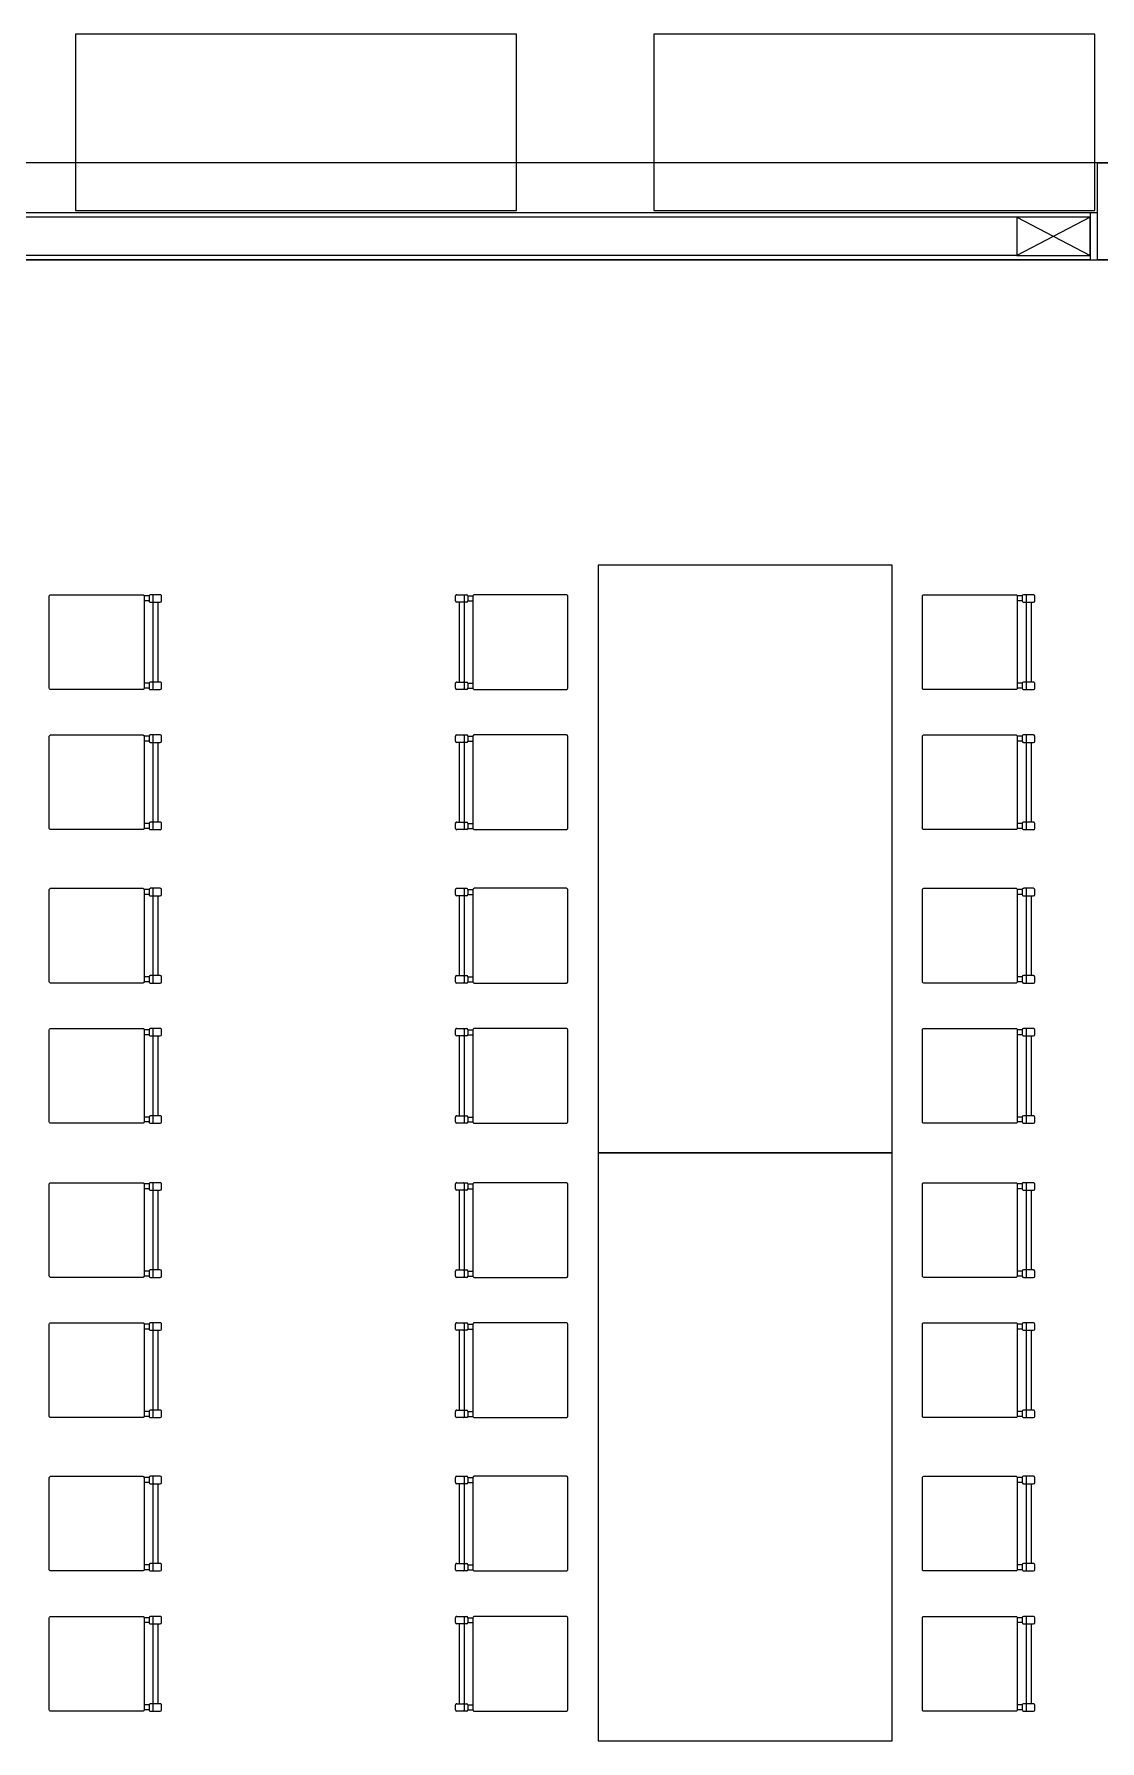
# Model space of a CAD drawing. Header units: metres. Extents: x 349075 to 349285, y 9281902 to 9282050.
# Drawn here: x 349138.51 to 349142.14, y 9281976.04 to 9281981.84 of the extents above; entities that cross this region are included whole.
import ezdxf

# ---------------------------------------------------------------- set-up
doc = ezdxf.new("R2010")
doc.units = ezdxf.units.M
doc.header["$LTSCALE"] = 0.25
doc.layers.add('ARQ-FONDO', color=253, linetype='CONTINUOUS', lineweight=9)

# ---------------------------------------------------------------- blocks, each defined once
blk = doc.blocks.new('feffef')
at = {"layer": 'ARQ-FONDO'}
for p, q in [((-2.9692, 10.612), (-2.9862, 10.612)), ((-2.9692, 10.595), (-2.9862, 10.595)), ((-2.9692, 10.612), (-2.9692, 10.595)), ((-2.931, 10.6162), (-2.965, 10.6162)), ((-2.965, 10.5908), (-2.9603, 10.5908)), ((-2.96, 10.5908), (-2.931, 10.5908)), ((-2.9565, 10.6132), (-2.9565, 10.5937)), ((-2.9565, 10.5908), (-2.9565, 10.3194)), ((-2.9395, 10.5908), (-2.9395, 10.3194)), ((-2.9268, 10.595), (-2.9268, 10.612)), ((-1.9268, 10.595), (-1.9268, 10.612)), ((-1.9226, 10.6162), (-1.8886, 10.6162)), ((-1.8936, 10.5908), (-1.9226, 10.5908)), ((-1.9141, 10.5908), (-1.9141, 10.3194)), ((-1.8971, 10.6132), (-1.8971, 10.5937)), ((-1.8971, 10.5908), (-1.8971, 10.3194)), ((-1.8886, 10.5908), (-1.8933, 10.5908)), ((-1.8844, 10.612), (-1.8674, 10.612)), ((-1.8844, 10.612), (-1.8844, 10.595)), ((-1.8844, 10.595), (-1.8674, 10.595)), ((0.0011, 10.612), (-0.0158, 10.612)), ((0.0011, 10.595), (-0.0158, 10.595)), ((0.0011, 10.612), (0.0011, 10.595)), ((0.0393, 10.6162), (0.0054, 10.6162)), ((0.0054, 10.5908), (0.0101, 10.5908)), ((0.0104, 10.5908), (0.0393, 10.5908)), ((0.0139, 10.6132), (0.0139, 10.5937)), ((0.0139, 10.5908), (0.0139, 10.3194)), ((0.0308, 10.5908), (0.0308, 10.3194)), ((0.0435, 10.595), (0.0435, 10.612)), ((-2.9692, 10.3151), (-2.9862, 10.3151)), ((-2.9692, 10.2981), (-2.9862, 10.2981)), ((-2.9692, 10.3151), (-2.9692, 10.2981)), ((-2.931, 10.3194), (-2.965, 10.3194)), ((-2.965, 10.2939), (-2.931, 10.2939)), ((-2.9565, 10.3164), (-2.9565, 10.2969)), ((-2.9268, 10.2981), (-2.9268, 10.3151)), ((-1.9268, 10.2981), (-1.9268, 10.3151)), ((-1.9226, 10.3194), (-1.8886, 10.3194)), ((-1.8886, 10.2939), (-1.9226, 10.2939)), ((-1.8971, 10.3164), (-1.8971, 10.2969)), ((-1.8844, 10.3151), (-1.8674, 10.3151)), ((-1.8844, 10.3151), (-1.8844, 10.2981)), ((-1.8844, 10.2981), (-1.8674, 10.2981)), ((0.0011, 10.3151), (-0.0158, 10.3151)), ((0.0011, 10.2981), (-0.0158, 10.2981)), ((0.0011, 10.3151), (0.0011, 10.2981)), ((0.0393, 10.3194), (0.0054, 10.3194)), ((0.0054, 10.2939), (0.0393, 10.2939)), ((0.0139, 10.3164), (0.0139, 10.2969)), ((0.0435, 10.2981), (0.0435, 10.3151)), ((-2.9692, 10.1351), (-2.9862, 10.1351)), ((-2.9692, 10.1182), (-2.9862, 10.1182)), ((-2.9692, 10.1351), (-2.9692, 10.1182)), ((-2.931, 10.1394), (-2.965, 10.1394)), ((-2.965, 10.1139), (-2.9603, 10.1139)), ((-2.96, 10.1139), (-2.931, 10.1139)), ((-2.9565, 10.1364), (-2.9565, 10.1169)), ((-2.9565, 10.1139), (-2.9565, 9.8425)), ((-2.9395, 10.1139), (-2.9395, 9.8425)), ((-2.9268, 10.1182), (-2.9268, 10.1351)), ((-1.9268, 10.1182), (-1.9268, 10.1351)), ((-1.9226, 10.1394), (-1.8886, 10.1394)), ((-1.8936, 10.1139), (-1.9226, 10.1139)), ((-1.9141, 10.1139), (-1.9141, 9.8425)), ((-1.8971, 10.1364), (-1.8971, 10.1169)), ((-1.8971, 10.1139), (-1.8971, 9.8425)), ((-1.8886, 10.1139), (-1.8933, 10.1139)), ((-1.8844, 10.1351), (-1.8674, 10.1351)), ((-1.8844, 10.1351), (-1.8844, 10.1182)), ((-1.8844, 10.1182), (-1.8674, 10.1182)), ((0.0011, 10.1351), (-0.0158, 10.1351)), ((0.0011, 10.1182), (-0.0158, 10.1182)), ((0.0011, 10.1351), (0.0011, 10.1182)), ((0.0393, 10.1394), (0.0054, 10.1394)), ((0.0054, 10.1139), (0.0101, 10.1139)), ((0.0104, 10.1139), (0.0393, 10.1139)), ((0.0139, 10.1364), (0.0139, 10.1169)), ((0.0139, 10.1139), (0.0139, 9.8425)), ((0.0308, 10.1139), (0.0308, 9.8425)), ((0.0435, 10.1182), (0.0435, 10.1351)), ((-2.9692, 9.8383), (-2.9862, 9.8383)), ((-2.9692, 9.8213), (-2.9862, 9.8213)), ((-2.9692, 9.8383), (-2.9692, 9.8213)), ((-2.931, 9.8425), (-2.965, 9.8425)), ((-2.965, 9.8171), (-2.931, 9.8171)), ((-2.9565, 9.8395), (-2.9565, 9.82)), ((-2.9268, 9.8213), (-2.9268, 9.8383)), ((-1.9268, 9.8213), (-1.9268, 9.8383)), ((-1.9226, 9.8425), (-1.8886, 9.8425)), ((-1.8886, 9.8171), (-1.9226, 9.8171)), ((-1.8971, 9.8395), (-1.8971, 9.82)), ((-1.8844, 9.8383), (-1.8674, 9.8383)), ((-1.8844, 9.8383), (-1.8844, 9.8213)), ((-1.8844, 9.8213), (-1.8674, 9.8213)), ((0.0011, 9.8383), (-0.0158, 9.8383)), ((0.0011, 9.8213), (-0.0158, 9.8213)), ((0.0011, 9.8383), (0.0011, 9.8213)), ((0.0393, 9.8425), (0.0054, 9.8425)), ((0.0054, 9.8171), (0.0393, 9.8171)), ((0.0139, 9.8395), (0.0139, 9.82)), ((0.0435, 9.8213), (0.0435, 9.8383)), ((-2.9692, 9.6132), (-2.9862, 9.6132)), ((-2.9692, 9.5963), (-2.9862, 9.5963)), ((-2.9692, 9.6132), (-2.9692, 9.5963)), ((-2.931, 9.6175), (-2.965, 9.6175)), ((-2.965, 9.592), (-2.9603, 9.592)), ((-2.96, 9.592), (-2.931, 9.592)), ((-2.9565, 9.6145), (-2.9565, 9.595)), ((-2.9565, 9.592), (-2.9565, 9.3206)), ((-2.9395, 9.592), (-2.9395, 9.3206)), ((-2.9268, 9.5963), (-2.9268, 9.6132)), ((-1.9268, 9.5963), (-1.9268, 9.6132)), ((-1.9226, 9.6175), (-1.8886, 9.6175)), ((-1.8936, 9.592), (-1.9226, 9.592)), ((-1.9141, 9.592), (-1.9141, 9.3206)), ((-1.8971, 9.6145), (-1.8971, 9.595)), ((-1.8971, 9.592), (-1.8971, 9.3206)), ((-1.8886, 9.592), (-1.8933, 9.592)), ((-1.8844, 9.6132), (-1.8674, 9.6132)), ((-1.8844, 9.6132), (-1.8844, 9.5963)), ((-1.8844, 9.5963), (-1.8674, 9.5963)), ((0.0011, 9.6132), (-0.0158, 9.6132)), ((0.0011, 9.5963), (-0.0158, 9.5963)), ((0.0011, 9.6132), (0.0011, 9.5963)), ((0.0393, 9.6175), (0.0054, 9.6175)), ((0.0054, 9.592), (0.0101, 9.592)), ((0.0104, 9.592), (0.0393, 9.592)), ((0.0139, 9.6145), (0.0139, 9.595)), ((0.0139, 9.592), (0.0139, 9.3206)), ((0.0308, 9.592), (0.0308, 9.3206)), ((0.0435, 9.5963), (0.0435, 9.6132)), ((-2.9692, 9.3164), (-2.9862, 9.3164)), ((-2.9692, 9.2994), (-2.9862, 9.2994)), ((-2.9692, 9.3164), (-2.9692, 9.2994)), ((-2.931, 9.3206), (-2.965, 9.3206)), ((-2.965, 9.2952), (-2.931, 9.2952)), ((-2.9565, 9.3177), (-2.9565, 9.2982)), ((-2.9268, 9.2994), (-2.9268, 9.3164)), ((-1.9268, 9.2994), (-1.9268, 9.3164)), ((-1.9226, 9.3206), (-1.8886, 9.3206)), ((-1.8886, 9.2952), (-1.9226, 9.2952)), ((-1.8971, 9.3177), (-1.8971, 9.2982)), ((-1.8844, 9.3164), (-1.8674, 9.3164)), ((-1.8844, 9.3164), (-1.8844, 9.2994)), ((-1.8844, 9.2994), (-1.8674, 9.2994)), ((0.0011, 9.3164), (-0.0158, 9.3164)), ((0.0011, 9.2994), (-0.0158, 9.2994)), ((0.0011, 9.3164), (0.0011, 9.2994)), ((0.0393, 9.3206), (0.0054, 9.3206)), ((0.0054, 9.2952), (0.0393, 9.2952)), ((0.0139, 9.3177), (0.0139, 9.2982)), ((0.0435, 9.2994), (0.0435, 9.3164)), ((-2.9692, 9.1364), (-2.9862, 9.1364)), ((-2.9692, 9.1194), (-2.9862, 9.1194)), ((-2.9692, 9.1364), (-2.9692, 9.1194)), ((-2.931, 9.1406), (-2.965, 9.1406)), ((-2.9565, 9.1377), (-2.9565, 9.1182)), ((-2.9268, 9.1194), (-2.9268, 9.1364)), ((-1.9268, 9.1194), (-1.9268, 9.1364)), ((-1.9226, 9.1406), (-1.8886, 9.1406)), ((-1.8971, 9.1377), (-1.8971, 9.1182)), ((-1.8844, 9.1364), (-1.8674, 9.1364)), ((-1.8844, 9.1364), (-1.8844, 9.1194)), ((-1.8844, 9.1194), (-1.8674, 9.1194)), ((0.0011, 9.1364), (-0.0158, 9.1364)), ((0.0011, 9.1194), (-0.0158, 9.1194)), ((0.0011, 9.1364), (0.0011, 9.1194)), ((0.0393, 9.1406), (0.0054, 9.1406)), ((0.0139, 9.1377), (0.0139, 9.1182)), ((0.0435, 9.1194), (0.0435, 9.1364)), ((-2.965, 9.1152), (-2.9603, 9.1152)), ((-2.96, 9.1152), (-2.931, 9.1152)), ((-2.9565, 9.1152), (-2.9565, 8.8438)), ((-2.9395, 9.1152), (-2.9395, 8.8438)), ((-1.8936, 9.1152), (-1.9226, 9.1152)), ((-1.9141, 9.1152), (-1.9141, 8.8438)), ((-1.8971, 9.1152), (-1.8971, 8.8438)), ((-1.8886, 9.1152), (-1.8933, 9.1152)), ((0.0054, 9.1152), (0.0101, 9.1152)), ((0.0104, 9.1152), (0.0393, 9.1152)), ((0.0139, 9.1152), (0.0139, 8.8438)), ((0.0308, 9.1152), (0.0308, 8.8438)), ((-2.9692, 8.8396), (-2.9862, 8.8396)), ((-2.9692, 8.8396), (-2.9692, 8.8226)), ((-2.931, 8.8438), (-2.965, 8.8438)), ((-2.9565, 8.8408), (-2.9565, 8.8213)), ((-2.9268, 8.8226), (-2.9268, 8.8396)), ((-1.9268, 8.8226), (-1.9268, 8.8396)), ((-1.9226, 8.8438), (-1.8886, 8.8438)), ((-1.8971, 8.8408), (-1.8971, 8.8213)), ((-1.8844, 8.8396), (-1.8674, 8.8396)), ((-1.8844, 8.8396), (-1.8844, 8.8226)), ((0.0011, 8.8396), (-0.0158, 8.8396)), ((0.0011, 8.8396), (0.0011, 8.8226)), ((0.0393, 8.8438), (0.0054, 8.8438)), ((0.0139, 8.8408), (0.0139, 8.8213)), ((0.0435, 8.8226), (0.0435, 8.8396)), ((-2.9692, 8.8226), (-2.9862, 8.8226)), ((-2.965, 8.8183), (-2.931, 8.8183)), ((-1.8886, 8.8183), (-1.9226, 8.8183)), ((-1.8844, 8.8226), (-1.8674, 8.8226)), ((0.0011, 8.8226), (-0.0158, 8.8226)), ((0.0054, 8.8183), (0.0393, 8.8183)), ((-2.9692, 8.612), (-2.9862, 8.612)), ((-2.9692, 8.595), (-2.9862, 8.595)), ((-2.9692, 8.612), (-2.9692, 8.595)), ((-2.931, 8.6162), (-2.965, 8.6162)), ((-2.9565, 8.6132), (-2.9565, 8.5937)), ((-2.9268, 8.595), (-2.9268, 8.612)), ((-1.9268, 8.595), (-1.9268, 8.612)), ((-1.9226, 8.6162), (-1.8886, 8.6162)), ((-1.8971, 8.6132), (-1.8971, 8.5937)), ((-1.8844, 8.612), (-1.8674, 8.612)), ((-1.8844, 8.612), (-1.8844, 8.595)), ((-1.8844, 8.595), (-1.8674, 8.595)), ((0.0011, 8.612), (-0.0158, 8.612)), ((0.0011, 8.595), (-0.0158, 8.595)), ((0.0011, 8.612), (0.0011, 8.595)), ((0.0393, 8.6162), (0.0054, 8.6162)), ((0.0139, 8.6132), (0.0139, 8.5937)), ((0.0435, 8.595), (0.0435, 8.612)), ((-2.965, 8.5908), (-2.9603, 8.5908)), ((-2.96, 8.5908), (-2.931, 8.5908)), ((-2.9565, 8.5908), (-2.9565, 8.3194)), ((-2.9395, 8.5908), (-2.9395, 8.3194)), ((-1.8936, 8.5908), (-1.9226, 8.5908)), ((-1.9141, 8.5908), (-1.9141, 8.3194)), ((-1.8971, 8.5908), (-1.8971, 8.3194)), ((-1.8886, 8.5908), (-1.8933, 8.5908)), ((0.0054, 8.5908), (0.0101, 8.5908)), ((0.0104, 8.5908), (0.0393, 8.5908)), ((0.0139, 8.5908), (0.0139, 8.3194)), ((0.0308, 8.5908), (0.0308, 8.3194)), ((-2.9692, 8.3151), (-2.9862, 8.3151)), ((-2.9692, 8.3151), (-2.9692, 8.2981)), ((-2.931, 8.3194), (-2.965, 8.3194)), ((-2.9565, 8.3164), (-2.9565, 8.2969)), ((-2.9268, 8.2981), (-2.9268, 8.3151)), ((-1.9268, 8.2981), (-1.9268, 8.3151)), ((-1.9226, 8.3194), (-1.8886, 8.3194)), ((-1.8971, 8.3164), (-1.8971, 8.2969)), ((-1.8844, 8.3151), (-1.8674, 8.3151)), ((-1.8844, 8.3151), (-1.8844, 8.2981)), ((0.0011, 8.3151), (-0.0158, 8.3151)), ((0.0011, 8.3151), (0.0011, 8.2981)), ((0.0393, 8.3194), (0.0054, 8.3194)), ((0.0139, 8.3164), (0.0139, 8.2969)), ((0.0435, 8.2981), (0.0435, 8.3151)), ((-2.9692, 8.2981), (-2.9862, 8.2981)), ((-2.965, 8.2939), (-2.931, 8.2939)), ((-1.8886, 8.2939), (-1.9226, 8.2939)), ((-1.8844, 8.2981), (-1.8674, 8.2981)), ((0.0011, 8.2981), (-0.0158, 8.2981)), ((0.0054, 8.2939), (0.0393, 8.2939)), ((-2.9692, 8.1351), (-2.9862, 8.1351)), ((-2.9692, 8.1351), (-2.9692, 8.1182)), ((-2.931, 8.1394), (-2.965, 8.1394)), ((-2.9565, 8.1364), (-2.9565, 8.1169)), ((-2.9268, 8.1182), (-2.9268, 8.1351)), ((-1.9268, 8.1182), (-1.9268, 8.1351)), ((-1.9226, 8.1394), (-1.8886, 8.1394)), ((-1.8971, 8.1364), (-1.8971, 8.1169)), ((-1.8844, 8.1351), (-1.8674, 8.1351)), ((-1.8844, 8.1351), (-1.8844, 8.1182)), ((0.0011, 8.1351), (-0.0158, 8.1351)), ((0.0011, 8.1351), (0.0011, 8.1182)), ((0.0393, 8.1394), (0.0054, 8.1394)), ((0.0139, 8.1364), (0.0139, 8.1169)), ((0.0435, 8.1182), (0.0435, 8.1351)), ((-2.9692, 8.1182), (-2.9862, 8.1182)), ((-2.965, 8.1139), (-2.9603, 8.1139)), ((-2.96, 8.1139), (-2.931, 8.1139)), ((-2.9565, 8.1139), (-2.9565, 7.8425)), ((-2.9395, 8.1139), (-2.9395, 7.8425)), ((-1.8936, 8.1139), (-1.9226, 8.1139)), ((-1.9141, 8.1139), (-1.9141, 7.8425)), ((-1.8971, 8.1139), (-1.8971, 7.8425)), ((-1.8886, 8.1139), (-1.8933, 8.1139)), ((-1.8844, 8.1182), (-1.8674, 8.1182)), ((0.0011, 8.1182), (-0.0158, 8.1182)), ((0.0054, 8.1139), (0.0101, 8.1139)), ((0.0104, 8.1139), (0.0393, 8.1139)), ((0.0139, 8.1139), (0.0139, 7.8425)), ((0.0308, 8.1139), (0.0308, 7.8425)), ((-2.9692, 7.8383), (-2.9862, 7.8383)), ((-2.9692, 7.8383), (-2.9692, 7.8213)), ((-2.931, 7.8425), (-2.965, 7.8425)), ((-2.9565, 7.8395), (-2.9565, 7.82)), ((-2.9268, 7.8213), (-2.9268, 7.8383)), ((-1.9268, 7.8213), (-1.9268, 7.8383)), ((-1.9226, 7.8425), (-1.8886, 7.8425)), ((-1.8971, 7.8395), (-1.8971, 7.82)), ((-1.8844, 7.8383), (-1.8674, 7.8383)), ((-1.8844, 7.8383), (-1.8844, 7.8213)), ((0.0011, 7.8383), (-0.0158, 7.8383)), ((0.0011, 7.8383), (0.0011, 7.8213)), ((0.0393, 7.8425), (0.0054, 7.8425)), ((0.0139, 7.8395), (0.0139, 7.82)), ((0.0435, 7.8213), (0.0435, 7.8383)), ((-2.9692, 7.8213), (-2.9862, 7.8213)), ((-2.965, 7.8171), (-2.931, 7.8171)), ((-1.8886, 7.8171), (-1.9226, 7.8171)), ((-1.8844, 7.8213), (-1.8674, 7.8213)), ((0.0011, 7.8213), (-0.0158, 7.8213)), ((0.0054, 7.8171), (0.0393, 7.8171)), ((-2.9692, 7.6132), (-2.9862, 7.6132)), ((-2.9692, 7.6132), (-2.9692, 7.5963)), ((-2.931, 7.6175), (-2.965, 7.6175)), ((-2.9565, 7.6145), (-2.9565, 7.595)), ((-2.9268, 7.5963), (-2.9268, 7.6132)), ((-1.9268, 7.5963), (-1.9268, 7.6132)), ((-1.9226, 7.6175), (-1.8886, 7.6175)), ((-1.8971, 7.6145), (-1.8971, 7.595)), ((-1.8844, 7.6132), (-1.8674, 7.6132)), ((-1.8844, 7.6132), (-1.8844, 7.5963)), ((0.0011, 7.6132), (-0.0158, 7.6132)), ((0.0011, 7.6132), (0.0011, 7.5963)), ((0.0393, 7.6175), (0.0054, 7.6175)), ((0.0139, 7.6145), (0.0139, 7.595)), ((0.0435, 7.5963), (0.0435, 7.6132)), ((-2.9692, 7.5963), (-2.9862, 7.5963)), ((-2.965, 7.592), (-2.9603, 7.592)), ((-2.96, 7.592), (-2.931, 7.592)), ((-2.9565, 7.592), (-2.9565, 7.3206)), ((-2.9395, 7.592), (-2.9395, 7.3206)), ((-1.8936, 7.592), (-1.9226, 7.592)), ((-1.9141, 7.592), (-1.9141, 7.3206)), ((-1.8971, 7.592), (-1.8971, 7.3206)), ((-1.8886, 7.592), (-1.8933, 7.592)), ((-1.8844, 7.5963), (-1.8674, 7.5963)), ((0.0011, 7.5963), (-0.0158, 7.5963)), ((0.0054, 7.592), (0.0101, 7.592)), ((0.0104, 7.592), (0.0393, 7.592)), ((0.0139, 7.592), (0.0139, 7.3206)), ((0.0308, 7.592), (0.0308, 7.3206)), ((-2.9692, 7.3164), (-2.9862, 7.3164)), ((-2.9692, 7.3164), (-2.9692, 7.2994)), ((-2.931, 7.3206), (-2.965, 7.3206)), ((-2.9565, 7.3177), (-2.9565, 7.2982)), ((-2.9268, 7.2994), (-2.9268, 7.3164)), ((-1.9268, 7.2994), (-1.9268, 7.3164)), ((-1.9226, 7.3206), (-1.8886, 7.3206)), ((-1.8971, 7.3177), (-1.8971, 7.2982)), ((-1.8844, 7.3164), (-1.8674, 7.3164)), ((-1.8844, 7.3164), (-1.8844, 7.2994)), ((0.0011, 7.3164), (-0.0158, 7.3164)), ((0.0011, 7.3164), (0.0011, 7.2994)), ((0.0393, 7.3206), (0.0054, 7.3206)), ((0.0139, 7.3177), (0.0139, 7.2982)), ((0.0435, 7.2994), (0.0435, 7.3164)), ((-2.9692, 7.2994), (-2.9862, 7.2994)), ((-2.965, 7.2952), (-2.931, 7.2952)), ((-1.8886, 7.2952), (-1.9226, 7.2952)), ((-1.8844, 7.2994), (-1.8674, 7.2994)), ((0.0011, 7.2994), (-0.0158, 7.2994)), ((0.0054, 7.2952), (0.0393, 7.2952)), ((-2.9692, 7.1364), (-2.9862, 7.1364)), ((-2.9692, 7.1194), (-2.9862, 7.1194)), ((-2.9692, 7.1364), (-2.9692, 7.1194)), ((-2.931, 7.1406), (-2.965, 7.1406)), ((-2.965, 7.1152), (-2.9603, 7.1152)), ((-2.96, 7.1152), (-2.931, 7.1152)), ((-2.9565, 7.1377), (-2.9565, 7.1182)), ((-2.9565, 7.1152), (-2.9565, 6.8438)), ((-2.9395, 7.1152), (-2.9395, 6.8438)), ((-2.9268, 7.1194), (-2.9268, 7.1364)), ((-1.9268, 7.1194), (-1.9268, 7.1364)), ((-1.9226, 7.1406), (-1.8886, 7.1406)), ((-1.8936, 7.1152), (-1.9226, 7.1152)), ((-1.9141, 7.1152), (-1.9141, 6.8438)), ((-1.8971, 7.1377), (-1.8971, 7.1182)), ((-1.8971, 7.1152), (-1.8971, 6.8438)), ((-1.8886, 7.1152), (-1.8933, 7.1152)), ((-1.8844, 7.1364), (-1.8674, 7.1364)), ((-1.8844, 7.1364), (-1.8844, 7.1194)), ((-1.8844, 7.1194), (-1.8674, 7.1194)), ((0.0011, 7.1364), (-0.0158, 7.1364)), ((0.0011, 7.1194), (-0.0158, 7.1194)), ((0.0011, 7.1364), (0.0011, 7.1194)), ((0.0393, 7.1406), (0.0054, 7.1406)), ((0.0054, 7.1152), (0.0101, 7.1152)), ((0.0104, 7.1152), (0.0393, 7.1152)), ((0.0139, 7.1377), (0.0139, 7.1182)), ((0.0139, 7.1152), (0.0139, 6.8438)), ((0.0308, 7.1152), (0.0308, 6.8438)), ((0.0435, 7.1194), (0.0435, 7.1364)), ((-2.9692, 6.8396), (-2.9862, 6.8396)), ((-2.9692, 6.8226), (-2.9862, 6.8226)), ((-2.9692, 6.8396), (-2.9692, 6.8226)), ((-2.931, 6.8438), (-2.965, 6.8438)), ((-2.965, 6.8183), (-2.931, 6.8183)), ((-2.9565, 6.8408), (-2.9565, 6.8213)), ((-2.9268, 6.8226), (-2.9268, 6.8396)), ((-1.9268, 6.8226), (-1.9268, 6.8396)), ((-1.9226, 6.8438), (-1.8886, 6.8438)), ((-1.8886, 6.8183), (-1.9226, 6.8183)), ((-1.8971, 6.8408), (-1.8971, 6.8213)), ((-1.8844, 6.8396), (-1.8674, 6.8396)), ((-1.8844, 6.8396), (-1.8844, 6.8226)), ((-1.8844, 6.8226), (-1.8674, 6.8226)), ((0.0011, 6.8396), (-0.0158, 6.8396)), ((0.0011, 6.8226), (-0.0158, 6.8226)), ((0.0011, 6.8396), (0.0011, 6.8226)), ((0.0393, 6.8438), (0.0054, 6.8438)), ((0.0054, 6.8183), (0.0393, 6.8183)), ((0.0139, 6.8408), (0.0139, 6.8213)), ((0.0435, 6.8226), (0.0435, 6.8396))]:
    blk.add_line(p, q, dxfattribs=at)
for points in [[(-0.4416, 8.7173), (-0.4416, 10.7173), (-1.4416, 10.7173), (-1.4416, 8.7173)], [(-0.4416, 6.7173), (-0.4416, 8.7173), (-1.4416, 8.7173), (-1.4416, 6.7173)]]:
    blk.add_lwpolyline(points, close=True, dxfattribs=at)
for points in [[(-3.3042, 10.6162), (-2.9904, 10.6162, -0.414214), (-2.9862, 10.612), (-2.9862, 10.2981, -0.414214), (-2.9904, 10.2939), (-3.3042, 10.2939, -0.414214), (-3.3085, 10.2981), (-3.3085, 10.612, -0.414214)], [(-1.5494, 10.6162), (-1.8632, 10.6162, 0.414214), (-1.8674, 10.612), (-1.8674, 10.2981, 0.414214), (-1.8632, 10.2939), (-1.5494, 10.2939, 0.414214), (-1.5451, 10.2981), (-1.5451, 10.612, 0.414214)], [(-0.3339, 10.6162), (-0.0201, 10.6162, -0.414214), (-0.0158, 10.612), (-0.0158, 10.2981, -0.414214), (-0.0201, 10.2939), (-0.3339, 10.2939, -0.414214), (-0.3381, 10.2981), (-0.3381, 10.612, -0.414214)], [(-3.3042, 10.1394), (-2.9904, 10.1394, -0.414214), (-2.9862, 10.1351), (-2.9862, 9.8213, -0.414214), (-2.9904, 9.8171), (-3.3042, 9.8171, -0.414214), (-3.3085, 9.8213), (-3.3085, 10.1351, -0.414214)], [(-1.5494, 10.1394), (-1.8632, 10.1394, 0.414214), (-1.8674, 10.1351), (-1.8674, 9.8213, 0.414214), (-1.8632, 9.8171), (-1.5494, 9.8171, 0.414214), (-1.5451, 9.8213), (-1.5451, 10.1351, 0.414214)], [(-0.3339, 10.1394), (-0.0201, 10.1394, -0.414214), (-0.0158, 10.1351), (-0.0158, 9.8213, -0.414214), (-0.0201, 9.8171), (-0.3339, 9.8171, -0.414214), (-0.3381, 9.8213), (-0.3381, 10.1351, -0.414214)], [(-3.3042, 9.6175), (-2.9904, 9.6175, -0.414214), (-2.9862, 9.6132), (-2.9862, 9.2994, -0.414214), (-2.9904, 9.2952), (-3.3042, 9.2952, -0.414214), (-3.3085, 9.2994), (-3.3085, 9.6132, -0.414214)], [(-1.5494, 9.6175), (-1.8632, 9.6175, 0.414214), (-1.8674, 9.6132), (-1.8674, 9.2994, 0.414214), (-1.8632, 9.2952), (-1.5494, 9.2952, 0.414214), (-1.5451, 9.2994), (-1.5451, 9.6132, 0.414214)], [(-0.3339, 9.6175), (-0.0201, 9.6175, -0.414214), (-0.0158, 9.6132), (-0.0158, 9.2994, -0.414214), (-0.0201, 9.2952), (-0.3339, 9.2952, -0.414214), (-0.3381, 9.2994), (-0.3381, 9.6132, -0.414214)], [(-3.3042, 9.1406), (-2.9904, 9.1406, -0.414214), (-2.9862, 9.1364), (-2.9862, 8.8226, -0.414214), (-2.9904, 8.8183), (-3.3042, 8.8183, -0.414214), (-3.3085, 8.8226), (-3.3085, 9.1364, -0.414214)], [(-1.5494, 9.1406), (-1.8632, 9.1406, 0.414214), (-1.8674, 9.1364), (-1.8674, 8.8226, 0.414214), (-1.8632, 8.8183), (-1.5494, 8.8183, 0.414214), (-1.5451, 8.8226), (-1.5451, 9.1364, 0.414214)], [(-0.3339, 9.1406), (-0.0201, 9.1406, -0.414214), (-0.0158, 9.1364), (-0.0158, 8.8226, -0.414214), (-0.0201, 8.8183), (-0.3339, 8.8183, -0.414214), (-0.3381, 8.8226), (-0.3381, 9.1364, -0.414214)], [(-3.3042, 8.6162), (-2.9904, 8.6162, -0.414214), (-2.9862, 8.612), (-2.9862, 8.2981, -0.414214), (-2.9904, 8.2939), (-3.3042, 8.2939, -0.414214), (-3.3085, 8.2981), (-3.3085, 8.612, -0.414214)], [(-1.5494, 8.6162), (-1.8632, 8.6162, 0.414214), (-1.8674, 8.612), (-1.8674, 8.2981, 0.414214), (-1.8632, 8.2939), (-1.5494, 8.2939, 0.414214), (-1.5451, 8.2981), (-1.5451, 8.612, 0.414214)], [(-0.3339, 8.6162), (-0.0201, 8.6162, -0.414214), (-0.0158, 8.612), (-0.0158, 8.2981, -0.414214), (-0.0201, 8.2939), (-0.3339, 8.2939, -0.414214), (-0.3381, 8.2981), (-0.3381, 8.612, -0.414214)], [(-3.3042, 8.1394), (-2.9904, 8.1394, -0.414214), (-2.9862, 8.1351), (-2.9862, 7.8213, -0.414214), (-2.9904, 7.8171), (-3.3042, 7.8171, -0.414214), (-3.3085, 7.8213), (-3.3085, 8.1351, -0.414214)], [(-1.5494, 8.1394), (-1.8632, 8.1394, 0.414214), (-1.8674, 8.1351), (-1.8674, 7.8213, 0.414214), (-1.8632, 7.8171), (-1.5494, 7.8171, 0.414214), (-1.5451, 7.8213), (-1.5451, 8.1351, 0.414214)], [(-0.3339, 8.1394), (-0.0201, 8.1394, -0.414214), (-0.0158, 8.1351), (-0.0158, 7.8213, -0.414214), (-0.0201, 7.8171), (-0.3339, 7.8171, -0.414214), (-0.3381, 7.8213), (-0.3381, 8.1351, -0.414214)], [(-3.3042, 7.6175), (-2.9904, 7.6175, -0.414214), (-2.9862, 7.6132), (-2.9862, 7.2994, -0.414214), (-2.9904, 7.2952), (-3.3042, 7.2952, -0.414214), (-3.3085, 7.2994), (-3.3085, 7.6132, -0.414214)], [(-1.5494, 7.6175), (-1.8632, 7.6175, 0.414214), (-1.8674, 7.6132), (-1.8674, 7.2994, 0.414214), (-1.8632, 7.2952), (-1.5494, 7.2952, 0.414214), (-1.5451, 7.2994), (-1.5451, 7.6132, 0.414214)], [(-0.3339, 7.6175), (-0.0201, 7.6175, -0.414214), (-0.0158, 7.6132), (-0.0158, 7.2994, -0.414214), (-0.0201, 7.2952), (-0.3339, 7.2952, -0.414214), (-0.3381, 7.2994), (-0.3381, 7.6132, -0.414214)], [(-3.3042, 7.1406), (-2.9904, 7.1406, -0.414214), (-2.9862, 7.1364), (-2.9862, 6.8226, -0.414214), (-2.9904, 6.8183), (-3.3042, 6.8183, -0.414214), (-3.3085, 6.8226), (-3.3085, 7.1364, -0.414214)], [(-1.5494, 7.1406), (-1.8632, 7.1406, 0.414214), (-1.8674, 7.1364), (-1.8674, 6.8226, 0.414214), (-1.8632, 6.8183), (-1.5494, 6.8183, 0.414214), (-1.5451, 6.8226), (-1.5451, 7.1364, 0.414214)], [(-0.3339, 7.1406), (-0.0201, 7.1406, -0.414214), (-0.0158, 7.1364), (-0.0158, 6.8226, -0.414214), (-0.0201, 6.8183), (-0.3339, 6.8183, -0.414214), (-0.3381, 6.8226), (-0.3381, 7.1364, -0.414214)]]:
    blk.add_lwpolyline(points, format="xyb", close=True, dxfattribs=at)
for centre, radius, start, end in [((-2.965, 10.612), 0.00424, 90.00033, 180.00033), ((-2.965, 10.595), 0.00424, 180.00033, 270.00033), ((-2.9535, 10.6132), 0.00297, 90.00033, 180.00033), ((-2.9535, 10.5937), 0.00297, 180.00033, 270.00033), ((-2.931, 10.612), 0.00424, 0.00033, 90.00033), ((-2.931, 10.595), 0.00424, 270.00033, 0.00033), ((-1.9226, 10.612), 0.00424, 89.99967, 179.99967), ((-1.9226, 10.595), 0.00424, 179.99967, 269.99967), ((-1.9001, 10.6132), 0.00297, 359.99967, 89.99967), ((-1.9001, 10.5937), 0.00297, 269.99967, 359.99967), ((-1.8886, 10.612), 0.00424, 359.99967, 89.99967), ((-1.8886, 10.595), 0.00424, 269.99967, 359.99967), ((0.0054, 10.612), 0.00424, 90.00033, 180.00033), ((0.0054, 10.595), 0.00424, 180.00033, 270.00033), ((0.0168, 10.6132), 0.00297, 90.00033, 180.00033), ((0.0168, 10.5937), 0.00297, 180.00033, 270.00033), ((0.0393, 10.612), 0.00424, 0.00033, 90.00033), ((0.0393, 10.595), 0.00424, 270.00033, 0.00033), ((-2.965, 10.3151), 0.00424, 90.00033, 180.00033), ((-2.965, 10.2981), 0.00424, 180.00033, 270.00033), ((-2.9535, 10.3164), 0.00297, 90.00033, 180.00033), ((-2.9535, 10.2969), 0.00297, 180.00033, 270.00033), ((-2.931, 10.3151), 0.00424, 0.00033, 90.00033), ((-2.931, 10.2981), 0.00424, 270.00033, 0.00033), ((-1.9226, 10.3151), 0.00424, 89.99967, 179.99967), ((-1.9226, 10.2981), 0.00424, 179.99967, 269.99967), ((-1.9001, 10.3164), 0.00297, 359.99967, 89.99967), ((-1.9001, 10.2969), 0.00297, 269.99967, 359.99967), ((-1.8886, 10.3151), 0.00424, 359.99967, 89.99967), ((-1.8886, 10.2981), 0.00424, 269.99967, 359.99967), ((0.0054, 10.3151), 0.00424, 90.00033, 180.00033), ((0.0054, 10.2981), 0.00424, 180.00033, 270.00033), ((0.0168, 10.3164), 0.00297, 90.00033, 180.00033), ((0.0168, 10.2969), 0.00297, 180.00033, 270.00033), ((0.0393, 10.3151), 0.00424, 0.00033, 90.00033), ((0.0393, 10.2981), 0.00424, 270.00033, 0.00033), ((-2.965, 10.1351), 0.00424, 90.00033, 180.00033), ((-2.965, 10.1182), 0.00424, 180.00033, 270.00033), ((-2.9535, 10.1364), 0.00297, 90.00033, 180.00033), ((-2.9535, 10.1169), 0.00297, 180.00033, 270.00033), ((-2.931, 10.1351), 0.00424, 0.00033, 90.00033), ((-2.931, 10.1182), 0.00424, 270.00033, 0.00033), ((-1.9226, 10.1351), 0.00424, 89.99967, 179.99967), ((-1.9226, 10.1182), 0.00424, 179.99967, 269.99967), ((-1.9001, 10.1364), 0.00297, 359.99967, 89.99967), ((-1.9001, 10.1169), 0.00297, 269.99967, 359.99967), ((-1.8886, 10.1351), 0.00424, 359.99967, 89.99967), ((-1.8886, 10.1182), 0.00424, 269.99967, 359.99967), ((0.0054, 10.1351), 0.00424, 90.00033, 180.00033), ((0.0054, 10.1182), 0.00424, 180.00033, 270.00033), ((0.0168, 10.1364), 0.00297, 90.00033, 180.00033), ((0.0168, 10.1169), 0.00297, 180.00033, 270.00033), ((0.0393, 10.1351), 0.00424, 0.00033, 90.00033), ((0.0393, 10.1182), 0.00424, 270.00033, 0.00033), ((-2.965, 9.8383), 0.00424, 90.00033, 180.00033), ((-2.965, 9.8213), 0.00424, 180.00033, 270.00033), ((-2.9535, 9.8395), 0.00297, 90.00033, 180.00033), ((-2.9535, 9.82), 0.00297, 180.00033, 270.00033), ((-2.931, 9.8383), 0.00424, 0.00033, 90.00033), ((-2.931, 9.8213), 0.00424, 270.00033, 0.00033), ((-1.9226, 9.8383), 0.00424, 89.99967, 179.99967), ((-1.9226, 9.8213), 0.00424, 179.99967, 269.99967), ((-1.9001, 9.8395), 0.00297, 359.99967, 89.99967), ((-1.9001, 9.82), 0.00297, 269.99967, 359.99967), ((-1.8886, 9.8383), 0.00424, 359.99967, 89.99967), ((-1.8886, 9.8213), 0.00424, 269.99967, 359.99967), ((0.0054, 9.8383), 0.00424, 90.00033, 180.00033), ((0.0054, 9.8213), 0.00424, 180.00033, 270.00033), ((0.0168, 9.8395), 0.00297, 90.00033, 180.00033), ((0.0168, 9.82), 0.00297, 180.00033, 270.00033), ((0.0393, 9.8383), 0.00424, 0.00033, 90.00033), ((0.0393, 9.8213), 0.00424, 270.00033, 0.00033), ((-2.965, 9.6132), 0.00424, 90.00033, 180.00033), ((-2.965, 9.5963), 0.00424, 180.00033, 270.00033), ((-2.9535, 9.6145), 0.00297, 90.00033, 180.00033), ((-2.9535, 9.595), 0.00297, 180.00033, 270.00033), ((-2.931, 9.6132), 0.00424, 0.00033, 90.00033), ((-2.931, 9.5963), 0.00424, 270.00033, 0.00033), ((-1.9226, 9.6132), 0.00424, 89.99967, 179.99967), ((-1.9226, 9.5963), 0.00424, 179.99967, 269.99967), ((-1.9001, 9.6145), 0.00297, 359.99967, 89.99967), ((-1.9001, 9.595), 0.00297, 269.99967, 359.99967), ((-1.8886, 9.6132), 0.00424, 359.99967, 89.99967), ((-1.8886, 9.5963), 0.00424, 269.99967, 359.99967), ((0.0054, 9.6132), 0.00424, 90.00033, 180.00033), ((0.0054, 9.5963), 0.00424, 180.00033, 270.00033), ((0.0168, 9.6145), 0.00297, 90.00033, 180.00033), ((0.0168, 9.595), 0.00297, 180.00033, 270.00033), ((0.0393, 9.6132), 0.00424, 0.00033, 90.00033), ((0.0393, 9.5963), 0.00424, 270.00033, 0.00033), ((-2.965, 9.3164), 0.00424, 90.00033, 180.00033), ((-2.965, 9.2994), 0.00424, 180.00033, 270.00033), ((-2.9535, 9.3177), 0.00297, 90.00033, 180.00033), ((-2.9535, 9.2982), 0.00297, 180.00033, 270.00033), ((-2.931, 9.3164), 0.00424, 0.00033, 90.00033), ((-2.931, 9.2994), 0.00424, 270.00033, 0.00033), ((-1.9226, 9.3164), 0.00424, 89.99967, 179.99967), ((-1.9226, 9.2994), 0.00424, 179.99967, 269.99967), ((-1.9001, 9.3177), 0.00297, 359.99967, 89.99967), ((-1.9001, 9.2982), 0.00297, 269.99967, 359.99967), ((-1.8886, 9.3164), 0.00424, 359.99967, 89.99967), ((-1.8886, 9.2994), 0.00424, 269.99967, 359.99967), ((0.0054, 9.3164), 0.00424, 90.00033, 180.00033), ((0.0054, 9.2994), 0.00424, 180.00033, 270.00033), ((0.0168, 9.3177), 0.00297, 90.00033, 180.00033), ((0.0168, 9.2982), 0.00297, 180.00033, 270.00033), ((0.0393, 9.3164), 0.00424, 0.00033, 90.00033), ((0.0393, 9.2994), 0.00424, 270.00033, 0.00033), ((-2.965, 9.1364), 0.00424, 90.00033, 180.00033), ((-2.965, 9.1194), 0.00424, 180.00033, 270.00033), ((-2.9535, 9.1377), 0.00297, 90.00033, 180.00033), ((-2.9535, 9.1182), 0.00297, 180.00033, 270.00033), ((-2.931, 9.1364), 0.00424, 0.00033, 90.00033), ((-2.931, 9.1194), 0.00424, 270.00033, 0.00033), ((-1.9226, 9.1364), 0.00424, 89.99967, 179.99967), ((-1.9226, 9.1194), 0.00424, 179.99967, 269.99967), ((-1.9001, 9.1377), 0.00297, 359.99967, 89.99967), ((-1.9001, 9.1182), 0.00297, 269.99967, 359.99967), ((-1.8886, 9.1364), 0.00424, 359.99967, 89.99967), ((-1.8886, 9.1194), 0.00424, 269.99967, 359.99967), ((0.0054, 9.1364), 0.00424, 90.00033, 180.00033), ((0.0054, 9.1194), 0.00424, 180.00033, 270.00033), ((0.0168, 9.1377), 0.00297, 90.00033, 180.00033), ((0.0168, 9.1182), 0.00297, 180.00033, 270.00033), ((0.0393, 9.1364), 0.00424, 0.00033, 90.00033), ((0.0393, 9.1194), 0.00424, 270.00033, 0.00033), ((-2.965, 8.8396), 0.00424, 90.00033, 180.00033), ((-2.9535, 8.8408), 0.00297, 90.00033, 180.00033), ((-2.931, 8.8396), 0.00424, 0.00033, 90.00033), ((-1.9226, 8.8396), 0.00424, 89.99967, 179.99967), ((-1.9001, 8.8408), 0.00297, 359.99967, 89.99967), ((-1.8886, 8.8396), 0.00424, 359.99967, 89.99967), ((0.0054, 8.8396), 0.00424, 90.00033, 180.00033), ((0.0168, 8.8408), 0.00297, 90.00033, 180.00033), ((0.0393, 8.8396), 0.00424, 0.00033, 90.00033), ((-2.965, 8.8226), 0.00424, 180.00033, 270.00033), ((-2.9535, 8.8213), 0.00297, 180.00033, 270.00033), ((-2.931, 8.8226), 0.00424, 270.00033, 0.00033), ((-1.9226, 8.8226), 0.00424, 179.99967, 269.99967), ((-1.9001, 8.8213), 0.00297, 269.99967, 359.99967), ((-1.8886, 8.8226), 0.00424, 269.99967, 359.99967), ((0.0054, 8.8226), 0.00424, 180.00033, 270.00033), ((0.0168, 8.8213), 0.00297, 180.00033, 270.00033), ((0.0393, 8.8226), 0.00424, 270.00033, 0.00033), ((-2.965, 8.612), 0.00424, 90.00033, 180.00033), ((-2.965, 8.595), 0.00424, 180.00033, 270.00033), ((-2.9535, 8.6132), 0.00297, 90.00033, 180.00033), ((-2.9535, 8.5937), 0.00297, 180.00033, 270.00033), ((-2.931, 8.612), 0.00424, 0.00033, 90.00033), ((-2.931, 8.595), 0.00424, 270.00033, 0.00033), ((-1.9226, 8.612), 0.00424, 89.99967, 179.99967), ((-1.9226, 8.595), 0.00424, 179.99967, 269.99967), ((-1.9001, 8.6132), 0.00297, 359.99967, 89.99967), ((-1.9001, 8.5937), 0.00297, 269.99967, 359.99967), ((-1.8886, 8.612), 0.00424, 359.99967, 89.99967), ((-1.8886, 8.595), 0.00424, 269.99967, 359.99967), ((0.0054, 8.612), 0.00424, 90.00033, 180.00033), ((0.0054, 8.595), 0.00424, 180.00033, 270.00033), ((0.0168, 8.6132), 0.00297, 90.00033, 180.00033), ((0.0168, 8.5937), 0.00297, 180.00033, 270.00033), ((0.0393, 8.612), 0.00424, 0.00033, 90.00033), ((0.0393, 8.595), 0.00424, 270.00033, 0.00033), ((-2.965, 8.3151), 0.00424, 90.00033, 180.00033), ((-2.9535, 8.3164), 0.00297, 90.00033, 180.00033), ((-2.931, 8.3151), 0.00424, 0.00033, 90.00033), ((-1.9226, 8.3151), 0.00424, 89.99967, 179.99967), ((-1.9001, 8.3164), 0.00297, 359.99967, 89.99967), ((-1.8886, 8.3151), 0.00424, 359.99967, 89.99967), ((0.0054, 8.3151), 0.00424, 90.00033, 180.00033), ((0.0168, 8.3164), 0.00297, 90.00033, 180.00033), ((0.0393, 8.3151), 0.00424, 0.00033, 90.00033), ((-2.965, 8.2981), 0.00424, 180.00033, 270.00033), ((-2.9535, 8.2969), 0.00297, 180.00033, 270.00033), ((-2.931, 8.2981), 0.00424, 270.00033, 0.00033), ((-1.9226, 8.2981), 0.00424, 179.99967, 269.99967), ((-1.9001, 8.2969), 0.00297, 269.99967, 359.99967), ((-1.8886, 8.2981), 0.00424, 269.99967, 359.99967), ((0.0054, 8.2981), 0.00424, 180.00033, 270.00033), ((0.0168, 8.2969), 0.00297, 180.00033, 270.00033), ((0.0393, 8.2981), 0.00424, 270.00033, 0.00033), ((-2.965, 8.1351), 0.00424, 90.00033, 180.00033), ((-2.9535, 8.1364), 0.00297, 90.00033, 180.00033), ((-2.931, 8.1351), 0.00424, 0.00033, 90.00033), ((-1.9226, 8.1351), 0.00424, 89.99967, 179.99967), ((-1.9001, 8.1364), 0.00297, 359.99967, 89.99967), ((-1.8886, 8.1351), 0.00424, 359.99967, 89.99967), ((0.0054, 8.1351), 0.00424, 90.00033, 180.00033), ((0.0168, 8.1364), 0.00297, 90.00033, 180.00033), ((0.0393, 8.1351), 0.00424, 0.00033, 90.00033), ((-2.965, 8.1182), 0.00424, 180.00033, 270.00033), ((-2.9535, 8.1169), 0.00297, 180.00033, 270.00033), ((-2.931, 8.1182), 0.00424, 270.00033, 0.00033), ((-1.9226, 8.1182), 0.00424, 179.99967, 269.99967), ((-1.9001, 8.1169), 0.00297, 269.99967, 359.99967), ((-1.8886, 8.1182), 0.00424, 269.99967, 359.99967), ((0.0054, 8.1182), 0.00424, 180.00033, 270.00033), ((0.0168, 8.1169), 0.00297, 180.00033, 270.00033), ((0.0393, 8.1182), 0.00424, 270.00033, 0.00033), ((-2.965, 7.8383), 0.00424, 90.00033, 180.00033), ((-2.9535, 7.8395), 0.00297, 90.00033, 180.00033), ((-2.931, 7.8383), 0.00424, 0.00033, 90.00033), ((-1.9226, 7.8383), 0.00424, 89.99967, 179.99967), ((-1.9001, 7.8395), 0.00297, 359.99967, 89.99967), ((-1.8886, 7.8383), 0.00424, 359.99967, 89.99967), ((0.0054, 7.8383), 0.00424, 90.00033, 180.00033), ((0.0168, 7.8395), 0.00297, 90.00033, 180.00033), ((0.0393, 7.8383), 0.00424, 0.00033, 90.00033), ((-2.965, 7.8213), 0.00424, 180.00033, 270.00033), ((-2.9535, 7.82), 0.00297, 180.00033, 270.00033), ((-2.931, 7.8213), 0.00424, 270.00033, 0.00033), ((-1.9226, 7.8213), 0.00424, 179.99967, 269.99967), ((-1.9001, 7.82), 0.00297, 269.99967, 359.99967), ((-1.8886, 7.8213), 0.00424, 269.99967, 359.99967), ((0.0054, 7.8213), 0.00424, 180.00033, 270.00033), ((0.0168, 7.82), 0.00297, 180.00033, 270.00033), ((0.0393, 7.8213), 0.00424, 270.00033, 0.00033), ((-2.965, 7.6132), 0.00424, 90.00033, 180.00033), ((-2.9535, 7.6145), 0.00297, 90.00033, 180.00033), ((-2.931, 7.6132), 0.00424, 0.00033, 90.00033), ((-1.9226, 7.6132), 0.00424, 89.99967, 179.99967), ((-1.9001, 7.6145), 0.00297, 359.99967, 89.99967), ((-1.8886, 7.6132), 0.00424, 359.99967, 89.99967), ((0.0054, 7.6132), 0.00424, 90.00033, 180.00033), ((0.0168, 7.6145), 0.00297, 90.00033, 180.00033), ((0.0393, 7.6132), 0.00424, 0.00033, 90.00033), ((-2.965, 7.5963), 0.00424, 180.00033, 270.00033), ((-2.9535, 7.595), 0.00297, 180.00033, 270.00033), ((-2.931, 7.5963), 0.00424, 270.00033, 0.00033), ((-1.9226, 7.5963), 0.00424, 179.99967, 269.99967), ((-1.9001, 7.595), 0.00297, 269.99967, 359.99967), ((-1.8886, 7.5963), 0.00424, 269.99967, 359.99967), ((0.0054, 7.5963), 0.00424, 180.00033, 270.00033), ((0.0168, 7.595), 0.00297, 180.00033, 270.00033), ((0.0393, 7.5963), 0.00424, 270.00033, 0.00033), ((-2.965, 7.3164), 0.00424, 90.00033, 180.00033), ((-2.9535, 7.3177), 0.00297, 90.00033, 180.00033), ((-2.931, 7.3164), 0.00424, 0.00033, 90.00033), ((-1.9226, 7.3164), 0.00424, 89.99967, 179.99967), ((-1.9001, 7.3177), 0.00297, 359.99967, 89.99967), ((-1.8886, 7.3164), 0.00424, 359.99967, 89.99967), ((0.0054, 7.3164), 0.00424, 90.00033, 180.00033), ((0.0168, 7.3177), 0.00297, 90.00033, 180.00033), ((0.0393, 7.3164), 0.00424, 0.00033, 90.00033), ((-2.965, 7.2994), 0.00424, 180.00033, 270.00033), ((-2.9535, 7.2982), 0.00297, 180.00033, 270.00033), ((-2.931, 7.2994), 0.00424, 270.00033, 0.00033), ((-1.9226, 7.2994), 0.00424, 179.99967, 269.99967), ((-1.9001, 7.2982), 0.00297, 269.99967, 359.99967), ((-1.8886, 7.2994), 0.00424, 269.99967, 359.99967), ((0.0054, 7.2994), 0.00424, 180.00033, 270.00033), ((0.0168, 7.2982), 0.00297, 180.00033, 270.00033), ((0.0393, 7.2994), 0.00424, 270.00033, 0.00033), ((-2.965, 7.1364), 0.00424, 90.00033, 180.00033), ((-2.965, 7.1194), 0.00424, 180.00033, 270.00033), ((-2.9535, 7.1377), 0.00297, 90.00033, 180.00033), ((-2.9535, 7.1182), 0.00297, 180.00033, 270.00033), ((-2.931, 7.1364), 0.00424, 0.00033, 90.00033), ((-2.931, 7.1194), 0.00424, 270.00033, 0.00033), ((-1.9226, 7.1364), 0.00424, 89.99967, 179.99967), ((-1.9226, 7.1194), 0.00424, 179.99967, 269.99967), ((-1.9001, 7.1377), 0.00297, 359.99967, 89.99967), ((-1.9001, 7.1182), 0.00297, 269.99967, 359.99967), ((-1.8886, 7.1364), 0.00424, 359.99967, 89.99967), ((-1.8886, 7.1194), 0.00424, 269.99967, 359.99967), ((0.0054, 7.1364), 0.00424, 90.00033, 180.00033), ((0.0054, 7.1194), 0.00424, 180.00033, 270.00033), ((0.0168, 7.1377), 0.00297, 90.00033, 180.00033), ((0.0168, 7.1182), 0.00297, 180.00033, 270.00033), ((0.0393, 7.1364), 0.00424, 0.00033, 90.00033), ((0.0393, 7.1194), 0.00424, 270.00033, 0.00033), ((-2.965, 6.8396), 0.00424, 90.00033, 180.00033), ((-2.965, 6.8226), 0.00424, 180.00033, 270.00033), ((-2.9535, 6.8408), 0.00297, 90.00033, 180.00033), ((-2.9535, 6.8213), 0.00297, 180.00033, 270.00033), ((-2.931, 6.8396), 0.00424, 0.00033, 90.00033), ((-2.931, 6.8226), 0.00424, 270.00033, 0.00033), ((-1.9226, 6.8396), 0.00424, 89.99967, 179.99967), ((-1.9226, 6.8226), 0.00424, 179.99967, 269.99967), ((-1.9001, 6.8408), 0.00297, 359.99967, 89.99967), ((-1.9001, 6.8213), 0.00297, 269.99967, 359.99967), ((-1.8886, 6.8396), 0.00424, 359.99967, 89.99967), ((-1.8886, 6.8226), 0.00424, 269.99967, 359.99967), ((0.0054, 6.8396), 0.00424, 90.00033, 180.00033), ((0.0054, 6.8226), 0.00424, 180.00033, 270.00033), ((0.0168, 6.8408), 0.00297, 90.00033, 180.00033), ((0.0168, 6.8213), 0.00297, 180.00033, 270.00033), ((0.0393, 6.8396), 0.00424, 0.00033, 90.00033), ((0.0393, 6.8226), 0.00424, 270.00033, 0.00033)]:
    blk.add_arc(centre, radius, start, end, dxfattribs=at)
blk = doc.blocks.new('bloque sum pg')
at = {"layer": 'ARQ-FONDO'}
for p, q in [((-9.005, -7.47, -20.5486), (-15.2, -7.47, 20.5486)), ((-9.255, -7.485, -20.5486), (-14.925, -7.485, 20.5486)), ((-9.255, -7.485), (-9.005, -7.615)), ((-9.005, -7.485), (-9.255, -7.615)), ((-9.005, -7.63, -20.5486), (-15.2, -7.63, 20.5486)), ((-9.255, -7.615, -20.5486), (-14.925, -7.615, 20.5486))]:
    blk.add_line(p, q, dxfattribs=at)
at = {"layer": 'ARQ-FONDO', "lineweight": 0, "elevation": -705.4664}
for points in [[(-12.4566, -7.4619), (-10.9566, -7.4619), (-10.9566, -6.8619), (-12.4566, -6.8619)], [(-10.4895, -7.4619), (-8.9895, -7.4619), (-8.9895, -6.8619), (-10.4895, -6.8619)]]:
    blk.add_lwpolyline(points, close=True, dxfattribs=at)
at = {"layer": 'ARQ-FONDO', "ltscale": 0.7, "elevation": 20.5486}
blk.add_lwpolyline([(-2.13, -7.63), (-2.13, -7.3), (-15.2, -7.3), (-15.2, -7.63)], close=True, dxfattribs=at)
at = {"layer": 'ARQ-FONDO'}
blk.add_lwpolyline([(-8.98, -7.3), (-8.35, -7.3), (-8.35, -7.63), (-8.98, -7.63)], close=True, dxfattribs=at)
at = {"layer": 'ARQ-FONDO', "elevation": 41.0973}
for points in [[(-9.005, -7.485), (-9.255, -7.485), (-9.255, -7.615), (-9.005, -7.615)], [(-8.98, -7.47), (-9.005, -7.47), (-9.005, -7.63), (-8.98, -7.63)]]:
    blk.add_lwpolyline(points, close=True, dxfattribs=at)
at = {"layer": 'ARQ-FONDO', "lineweight": 60}
blk.add_blockref('feffef', (-9.2375, -19.3853, -20.5486), dxfattribs=at)

msp = doc.modelspace()

# ---------------------------------------------------------------- block references
at = {"layer": 'ARQ-FONDO', "lineweight": 5}
msp.add_blockref('bloque sum pg', (349151.1097, 9281988.7037, 705.4664), dxfattribs=at)

doc.saveas('drawing.dxf')
